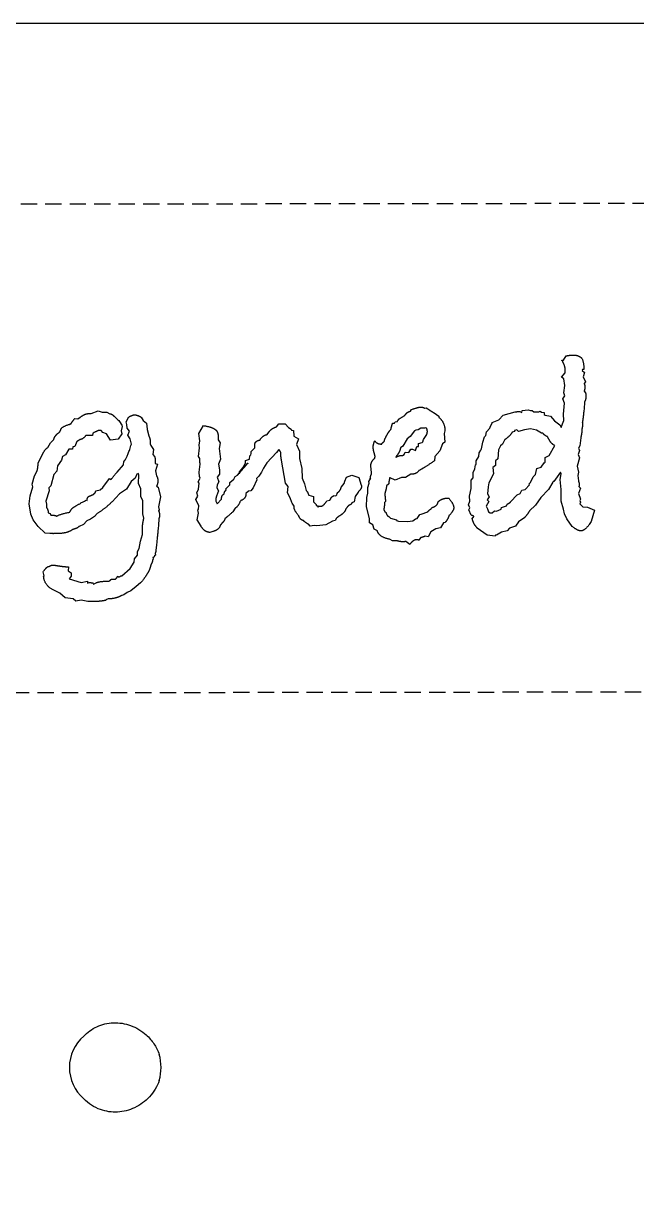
# Model space of a CAD drawing. Header units: millimetres. Extents: x 0 to 600, y 2 to 187.
# Drawn here: x 517.33 to 536.11, y 150.95 to 187 of the extents above; entities that cross this region are included whole.
import ezdxf

# ---------------------------------------------------------------- set-up
doc = ezdxf.new("R2010")
doc.units = ezdxf.units.MM
doc.linetypes.add('DASHED', pattern=[0.75, 0.5, -0.25])
doc.layers.get('0').update_dxf_attribs({"linetype": 'CONTINUOUS'})

msp = doc.modelspace()

# ---------------------------------------------------------------- linework, layer by layer
at = {"linetype": 'DASHED'}
for p, q in [((575.494, 181.53), (500.488, 181.438)), ((500.506, 166.47), (575.512, 166.562))]:
    msp.add_line(p, q, dxfattribs=at)
for p, q in [((533.823, 176.682), (533.872, 176.682)), ((533.872, 176.682), (533.962, 176.813)), ((533.816, 176.161), (533.93, 176.291)), ((533.93, 176.291), (533.929, 176.381)), ((534.459, 176.398), (534.451, 176.365)), ((534.451, 176.365), (534.524, 176.3)), ((534.5, 176.398), (534.459, 176.398)), ((534.524, 176.3), (534.475, 176.17)), ((533.889, 176.104), (533.816, 176.161)), ((533.914, 175.909), (533.889, 176.104)), ((534.475, 176.17), (534.549, 176.015)), ((534.549, 176.015), (534.508, 175.966)), ((533.857, 175.493), (533.922, 175.591)), ((533.89, 175.681), (533.914, 175.909)), ((533.922, 175.591), (533.89, 175.681)), ((534.508, 175.73), (534.549, 175.681)), ((529.623, 175.211), (529.664, 175.219)), ((529.664, 175.219), (529.721, 175.187)), ((533.906, 175.363), (533.857, 175.493)), ((533.874, 175.021), (533.906, 175.363)), ((518.899, 174.897), (518.996, 174.881)), ((518.996, 174.881), (519.07, 174.93)), ((519.346, 175.044), (519.403, 175.044)), ((519.403, 175.044), (519.615, 175.126)), ((519.615, 175.126), (519.737, 175.085)), ((519.737, 175.085), (519.884, 175.085)), ((519.884, 175.085), (519.973, 175.037)), ((520.104, 174.963), (520.218, 174.85)), ((520.218, 174.85), (520.251, 174.833)), ((520.251, 174.833), (520.267, 174.801)), ((520.471, 174.793), (520.552, 174.94)), ((520.935, 174.932), (520.992, 174.826)), ((529.192, 175.121), (529.224, 175.17)), ((529.916, 175.065), (530.055, 174.959)), ((530.055, 174.959), (530.055, 174.927)), ((531.692, 174.766), (531.896, 174.856)), ((531.896, 174.856), (532.026, 174.994)), ((532.026, 174.994), (532.4, 175.101)), ((532.539, 175.109), (532.596, 175.076)), ((532.596, 175.076), (532.612, 175.142)), ((532.612, 175.142), (532.799, 175.158)), ((532.799, 175.158), (532.864, 175.134)), ((532.864, 175.134), (532.921, 175.142)), ((532.921, 175.142), (532.97, 175.101)), ((532.97, 175.101), (533.125, 175.093)), ((533.125, 175.093), (533.157, 175.118)), ((533.157, 175.118), (533.198, 175.085)), ((533.198, 175.085), (533.28, 175.077)), ((533.28, 175.077), (533.28, 175.02)), ((533.28, 175.02), (533.312, 174.996)), ((533.312, 174.996), (533.475, 174.964)), ((533.475, 174.964), (533.598, 174.825)), ((533.842, 174.728), (533.891, 174.834)), ((533.891, 174.834), (533.874, 175.021)), ((518.744, 174.717), (518.785, 174.734)), ((518.785, 174.726), (518.744, 174.717)), ((519.705, 174.523), (519.624, 174.523)), ((519.762, 174.466), (519.705, 174.523)), ((520.267, 174.801), (520.34, 174.687)), ((520.349, 174.646), (520.324, 174.516)), ((520.324, 174.516), (520.341, 174.426)), ((520.34, 174.687), (520.349, 174.646)), ((520.495, 174.711), (520.471, 174.793)), ((520.511, 174.597), (520.495, 174.711)), ((520.577, 174.508), (520.511, 174.597)), ((520.528, 174.386), (520.577, 174.508)), ((520.992, 174.826), (521.098, 174.745)), ((521.098, 174.745), (521.114, 174.566)), ((522.702, 174.429), (522.849, 174.674)), ((524.795, 174.399), (524.844, 174.472)), ((524.844, 174.472), (524.86, 174.489)), ((525.08, 174.636), (525.153, 174.725)), ((525.153, 174.725), (525.348, 174.726)), ((525.348, 174.726), (525.446, 174.612)), ((525.446, 174.612), (525.536, 174.563)), ((525.536, 174.563), (525.544, 174.538)), ((525.544, 174.538), (525.601, 174.522)), ((525.601, 174.522), (525.618, 174.351)), ((528.557, 174.526), (528.59, 174.559)), ((528.638, 174.746), (528.703, 174.746)), ((528.703, 174.746), (528.72, 174.787)), ((528.72, 174.787), (528.785, 174.803)), ((529.315, 174.519), (529.176, 174.339)), ((529.355, 174.535), (529.315, 174.519)), ((529.428, 174.543), (529.355, 174.535)), ((529.51, 174.6), (529.428, 174.543)), ((529.64, 174.609), (529.624, 174.6)), ((529.681, 174.601), (529.64, 174.609)), ((530.243, 174.512), (530.219, 174.43)), ((531.497, 174.375), (531.513, 174.481)), ((531.513, 174.481), (531.619, 174.595)), ((532.376, 174.49), (532.303, 174.473)), ((532.442, 174.547), (532.376, 174.522)), ((532.376, 174.522), (532.376, 174.49)), ((532.499, 174.498), (532.442, 174.547)), ((532.686, 174.547), (532.499, 174.498)), ((532.865, 174.572), (532.686, 174.547)), ((533.052, 174.531), (532.865, 174.572)), ((533.199, 174.442), (533.052, 174.531)), ((533.598, 174.825), (533.761, 174.703)), ((533.761, 174.703), (533.801, 174.622)), ((533.801, 174.622), (533.81, 174.614)), ((533.81, 174.614), (533.842, 174.728)), ((534.437, 174.566), (534.437, 174.517)), ((518.077, 174.008), (518.159, 174.147)), ((518.159, 174.147), (518.256, 174.253)), ((518.965, 174.188), (518.9, 174.034)), ((519.445, 174.376), (519.241, 174.376)), ((519.453, 174.441), (519.445, 174.376)), ((519.877, 174.426), (519.762, 174.466)), ((519.999, 174.23), (519.877, 174.426)), ((520.235, 174.263), (519.999, 174.23)), ((520.341, 174.426), (520.235, 174.263)), ((520.593, 174.272), (520.528, 174.386)), ((520.634, 174.101), (520.593, 174.272)), ((521.212, 174.175), (521.212, 174.118)), ((521.212, 174.118), (521.229, 174.069)), ((522.735, 174.209), (522.702, 174.429)), ((522.711, 174.079), (522.735, 174.209)), ((523.297, 174.316), (523.297, 174.243)), ((523.297, 174.243), (523.354, 174.145)), ((523.354, 174.145), (523.33, 173.974)), ((525.618, 174.351), (525.756, 174.27)), ((525.756, 174.27), (525.699, 174.091)), ((529.087, 174.274), (528.957, 174.046)), ((529.176, 174.339), (529.087, 174.274)), ((529.437, 174.128), (529.543, 174.153)), ((529.437, 174.038), (529.437, 174.128)), ((529.543, 174.153), (529.567, 174.177)), ((529.567, 174.177), (529.584, 174.25)), ((529.584, 174.25), (529.689, 174.405)), ((530.17, 174.113), (530.089, 173.901)), ((530.243, 174.162), (530.17, 174.113)), ((530.219, 174.43), (530.243, 174.162)), ((531.367, 173.967), (531.4, 174.163)), ((531.4, 174.163), (531.456, 174.334)), ((531.456, 174.334), (531.497, 174.375)), ((532.075, 174.245), (532.01, 174.107)), ((533.248, 174.442), (533.199, 174.442)), ((534.404, 174.297), (534.38, 174.053)), ((517.777, 173.535), (517.955, 173.87)), ((518.615, 173.781), (518.526, 173.724)), ((518.721, 173.952), (518.615, 173.781)), ((518.835, 173.952), (518.721, 173.952)), ((518.843, 174.025), (518.835, 173.952)), ((518.9, 174.034), (518.843, 174.025)), ((521.229, 174.069), (521.318, 173.939)), ((521.318, 173.939), (521.294, 173.792)), ((521.294, 173.792), (521.343, 173.727)), ((522.695, 173.729), (522.719, 173.989)), ((522.719, 173.989), (522.711, 174.079)), ((523.33, 173.974), (523.363, 173.648)), ((524.267, 173.747), (524.299, 173.78)), ((524.299, 173.78), (524.307, 173.82)), ((524.307, 173.877), (524.421, 173.992)), ((524.307, 173.82), (524.307, 173.877)), ((525.081, 173.846), (524.788, 173.536)), ((525.154, 173.944), (525.081, 173.846)), ((525.195, 173.887), (525.154, 173.944)), ((525.211, 173.846), (525.195, 173.887)), ((525.699, 174.091), (525.789, 173.895)), ((525.789, 173.895), (525.789, 173.667)), ((528.281, 174.11), (528.305, 174.11)), ((528.77, 173.761), (528.737, 173.704)), ((528.957, 174.046), (528.884, 173.997)), ((528.941, 173.761), (528.998, 173.785)), ((528.998, 173.785), (529.022, 173.859)), ((529.022, 173.859), (529.136, 173.851)), ((529.136, 173.851), (529.201, 173.949)), ((529.201, 173.949), (529.25, 173.949)), ((529.25, 173.949), (529.34, 173.916)), ((529.34, 173.916), (529.38, 174.038)), ((529.38, 174.038), (529.437, 174.038)), ((530.089, 173.901), (529.934, 173.73)), ((531.278, 173.723), (531.294, 173.837)), ((531.294, 173.837), (531.343, 173.919)), ((531.343, 173.919), (531.367, 173.967)), ((531.889, 173.927), (531.864, 173.659)), ((531.945, 174.058), (531.889, 173.927)), ((532.01, 174.107), (531.945, 174.058)), ((533.314, 173.701), (533.436, 173.758)), ((533.436, 173.758), (533.607, 174.068)), ((533.607, 174.068), (533.574, 174.084)), ((534.364, 173.914), (534.324, 173.792)), ((534.324, 173.792), (534.364, 173.686)), ((534.38, 174.053), (534.34, 173.987)), ((534.34, 173.987), (534.364, 173.914)), ((518.371, 173.438), (518.355, 173.276)), ((518.493, 173.61), (518.371, 173.438)), ((518.526, 173.724), (518.493, 173.61)), ((520.196, 173.245), (520.391, 173.474)), ((520.391, 173.474), (520.407, 173.579)), ((521.36, 173.515), (521.433, 173.491)), ((521.433, 173.491), (521.376, 173.287)), ((522.736, 173.664), (522.695, 173.729)), ((522.712, 173.248), (522.744, 173.493)), ((523.363, 173.648), (523.306, 173.493)), ((523.306, 173.493), (523.331, 173.322)), ((523.885, 173.16), (524.202, 173.519)), ((524.055, 173.38), (524.128, 173.519)), ((524.128, 173.6), (524.25, 173.641)), ((524.128, 173.519), (524.128, 173.6)), ((524.25, 173.641), (524.267, 173.747)), ((524.788, 173.536), (524.682, 173.365)), ((525.359, 172.91), (525.236, 173.61)), ((525.789, 173.667), (525.855, 173.358)), ((527.997, 173.239), (527.972, 173.434)), ((529.934, 173.73), (529.926, 173.599)), ((531.164, 173.348), (531.181, 173.47)), ((531.181, 173.47), (531.197, 173.487)), ((531.197, 173.593), (531.278, 173.723)), ((531.197, 173.487), (531.197, 173.593)), ((531.791, 173.447), (531.71, 173.39)), ((531.71, 173.39), (531.727, 173.194)), ((531.864, 173.659), (531.791, 173.593)), ((531.791, 173.593), (531.791, 173.447)), ((533.062, 173.359), (533.192, 173.4)), ((533.192, 173.4), (533.282, 173.53)), ((533.282, 173.53), (533.314, 173.555)), ((533.314, 173.555), (533.314, 173.701)), ((534.364, 173.686), (534.3, 173.434)), ((534.3, 173.434), (534.341, 173.246)), ((517.598, 172.884), (517.671, 173.136)), ((517.671, 173.136), (517.744, 173.283)), ((518.258, 173.178), (518.168, 172.827)), ((518.355, 173.276), (518.258, 173.178)), ((519.756, 172.781), (519.96, 173.058)), ((519.96, 173.058), (520.017, 173.025)), ((520.75, 173.067), (520.627, 172.961)), ((520.798, 173.189), (520.75, 173.067)), ((520.855, 173.205), (520.798, 173.189)), ((520.863, 173.165), (520.855, 173.205)), ((520.856, 172.904), (520.863, 173.165)), ((521.376, 173.287), (521.409, 173.133)), ((522.68, 172.947), (522.745, 173.061)), ((522.72, 173.118), (522.712, 173.248)), ((522.745, 173.061), (522.72, 173.118)), ((523.331, 173.184), (523.266, 173.094)), ((523.266, 173.094), (523.315, 172.948)), ((523.331, 173.322), (523.331, 173.184)), ((523.649, 172.932), (523.779, 173.03)), ((523.779, 173.03), (523.811, 173.111)), ((523.811, 173.111), (523.885, 173.16)), ((523.933, 173.201), (523.95, 173.258)), ((523.933, 173.217), (523.933, 173.201)), ((523.95, 173.258), (524.055, 173.38)), ((524.536, 173.12), (524.471, 173.055)), ((524.471, 173.055), (524.479, 173.014)), ((524.626, 173.251), (524.536, 173.12)), ((524.682, 173.365), (524.626, 173.251)), ((525.855, 173.358), (525.872, 173.065)), ((525.872, 173.065), (525.945, 172.894)), ((527.175, 172.969), (527.232, 173.099)), ((527.232, 173.099), (527.386, 173.156)), ((527.386, 173.156), (527.606, 173.083)), ((527.606, 173.083), (527.68, 172.847)), ((527.916, 172.962), (527.973, 173.059)), ((527.973, 173.059), (527.956, 173.043)), ((527.997, 173.198), (527.997, 173.239)), ((528.567, 173.076), (528.551, 173.076)), ((528.714, 173.003), (528.567, 173.076)), ((528.909, 173.085), (528.714, 173.003)), ((529.039, 173.085), (528.909, 173.085)), ((529.194, 173.183), (529.039, 173.085)), ((529.218, 173.183), (529.194, 173.183)), ((531.051, 172.998), (531.108, 173.071)), ((531.108, 173.242), (531.164, 173.348)), ((531.108, 173.071), (531.108, 173.242)), ((531.727, 173.194), (531.588, 172.925)), ((532.867, 172.935), (532.948, 173.106)), ((532.948, 173.106), (533.021, 173.18)), ((533.021, 173.18), (533.062, 173.359)), ((533.787, 173.246), (533.584, 172.96)), ((533.779, 173.026), (533.803, 173.197)), ((533.803, 173.197), (533.787, 173.246)), ((534.341, 173.246), (534.316, 173.14)), ((534.316, 173.14), (534.333, 172.978)), ((517.534, 172.517), (517.615, 172.794)), ((517.615, 172.794), (517.598, 172.884)), ((518.112, 172.673), (518.014, 172.363)), ((518.168, 172.827), (518.103, 172.762)), ((518.103, 172.762), (518.112, 172.673)), ((519.545, 172.674), (519.675, 172.707)), ((519.675, 172.707), (519.756, 172.781)), ((520.481, 172.724), (520.27, 172.578)), ((520.627, 172.961), (520.481, 172.724)), ((520.921, 172.733), (520.856, 172.904)), ((520.921, 172.505), (520.921, 172.733)), ((521.409, 172.823), (521.458, 172.783)), ((521.458, 172.783), (521.532, 172.49)), ((522.639, 172.613), (522.696, 172.727)), ((522.712, 172.914), (522.68, 172.947)), ((522.696, 172.727), (522.712, 172.914)), ((523.307, 172.679), (523.242, 172.508)), ((523.266, 172.858), (523.258, 172.769)), ((523.258, 172.769), (523.307, 172.679)), ((523.315, 172.948), (523.266, 172.858)), ((523.519, 172.728), (523.624, 172.826)), ((523.543, 172.704), (523.519, 172.728)), ((523.624, 172.826), (523.649, 172.859)), ((523.649, 172.859), (523.649, 172.932)), ((524.3, 172.68), (524.219, 172.664)), ((524.366, 172.762), (524.3, 172.68)), ((524.479, 173.014), (524.366, 172.762)), ((525.44, 172.804), (525.359, 172.91)), ((525.424, 172.617), (525.44, 172.804)), ((525.945, 172.894), (525.994, 172.682)), ((527.069, 172.798), (527.159, 172.896)), ((527.159, 172.896), (527.175, 172.969)), ((527.883, 172.774), (527.924, 172.905)), ((527.884, 172.603), (527.883, 172.774)), ((527.924, 172.905), (527.916, 172.962)), ((528.445, 172.734), (528.397, 172.596)), ((528.453, 172.832), (528.445, 172.734)), ((528.518, 172.881), (528.453, 172.832)), ((530.995, 172.509), (531.051, 172.746)), ((531.051, 172.746), (531.051, 172.998)), ((531.564, 172.795), (531.548, 172.583)), ((531.588, 172.925), (531.564, 172.795)), ((532.55, 172.593), (532.599, 172.699)), ((532.599, 172.699), (532.704, 172.715)), ((532.704, 172.715), (532.834, 172.862)), ((532.81, 172.878), (532.867, 172.935)), ((532.834, 172.862), (532.81, 172.878)), ((533.413, 172.716), (533.185, 172.471)), ((533.551, 172.936), (533.413, 172.716)), ((533.559, 172.96), (533.551, 172.936)), ((533.584, 172.96), (533.559, 172.96)), ((533.804, 172.716), (533.779, 173.026)), ((533.804, 172.358), (533.804, 172.716)), ((534.398, 172.758), (534.333, 172.595)), ((534.349, 172.807), (534.398, 172.758)), ((517.501, 172.281), (517.534, 172.517)), ((518.014, 172.363), (518.039, 172.265)), ((519.252, 172.389), (519.276, 172.381)), ((520.27, 172.578), (520.042, 172.341)), ((520.987, 172.367), (520.921, 172.505)), ((520.987, 171.968), (520.987, 172.367)), ((521.532, 172.49), (521.467, 172.188)), ((522.607, 172.409), (522.672, 172.507)), ((522.697, 172.214), (522.607, 172.409)), ((522.672, 172.507), (522.639, 172.613)), ((523.242, 172.508), (523.218, 172.435)), ((523.218, 172.435), (523.218, 172.361)), ((523.218, 172.361), (523.259, 172.28)), ((523.259, 172.28), (523.397, 172.419)), ((523.991, 172.379), (523.975, 172.362)), ((524.219, 172.664), (524.146, 172.591)), ((525.498, 172.462), (525.424, 172.617)), ((525.547, 172.315), (525.498, 172.462)), ((525.563, 172.299), (525.547, 172.315)), ((526.068, 172.544), (526.214, 172.503)), ((526.214, 172.503), (526.215, 172.341)), ((526.215, 172.341), (526.296, 172.251)), ((526.622, 172.366), (526.719, 172.39)), ((526.719, 172.39), (526.744, 172.431)), ((526.841, 172.529), (526.898, 172.521)), ((526.898, 172.521), (526.931, 172.553)), ((526.931, 172.553), (526.939, 172.594)), ((526.939, 172.594), (526.963, 172.627)), ((527.387, 172.309), (527.371, 172.261)), ((527.461, 172.334), (527.387, 172.309)), ((527.493, 172.497), (527.461, 172.334)), ((527.582, 172.635), (527.493, 172.497)), ((527.835, 172.18), (527.851, 172.473)), ((527.851, 172.473), (527.884, 172.603)), ((528.421, 172.343), (528.389, 172.319)), ((530.327, 172.452), (530.359, 172.452)), ((530.97, 172.249), (531.011, 172.363)), ((531.011, 172.363), (530.995, 172.509)), ((531.589, 172.347), (531.508, 172.201)), ((531.597, 172.494), (531.54, 172.404)), ((531.54, 172.404), (531.589, 172.347)), ((531.548, 172.583), (531.597, 172.494)), ((532.151, 172.266), (532.249, 172.324)), ((532.249, 172.34), (532.452, 172.552)), ((532.249, 172.324), (532.249, 172.34)), ((532.452, 172.552), (532.55, 172.593)), ((533.185, 172.471), (533.014, 172.235)), ((533.878, 172.114), (533.804, 172.358)), ((534.333, 172.595), (534.399, 172.424)), ((534.399, 172.424), (534.374, 172.375)), ((534.374, 172.375), (534.399, 172.326)), ((534.399, 172.326), (534.374, 172.277)), ((517.559, 171.955), (517.501, 172.281)), ((517.624, 171.784), (517.559, 171.955)), ((518.039, 172.265), (518.031, 172.168)), ((518.088, 171.997), (518.145, 171.981)), ((518.145, 171.981), (518.169, 171.932)), ((519.586, 171.982), (519.505, 171.885)), ((521.02, 171.838), (520.987, 171.968)), ((521.467, 172.188), (521.484, 172.091)), ((521.484, 172.091), (521.467, 172.066)), ((522.648, 171.791), (522.689, 171.986)), ((522.673, 172.092), (522.689, 172.108)), ((522.689, 171.986), (522.673, 172.092)), ((522.689, 172.108), (522.697, 172.214)), ((523.813, 172.142), (523.739, 172.028)), ((525.62, 172.201), (525.563, 172.299)), ((525.62, 172.177), (525.62, 172.201)), ((526.296, 172.251), (526.296, 172.227)), ((526.296, 172.227), (526.329, 172.219)), ((526.329, 172.219), (526.361, 172.17)), ((526.361, 172.17), (526.394, 172.211)), ((527.933, 171.822), (527.835, 172.18)), ((529.391, 171.831), (529.472, 171.954)), ((529.472, 171.954), (529.513, 171.962)), ((529.513, 171.962), (529.717, 172.027)), ((529.822, 172.125), (529.847, 172.166)), ((531.011, 172.151), (530.97, 172.249)), ((530.971, 172.094), (531.011, 172.151)), ((531.044, 171.931), (530.971, 172.094)), ((531.508, 172.201), (531.549, 172.127)), ((531.549, 172.127), (531.581, 172.03)), ((531.581, 172.03), (531.63, 171.997)), ((531.63, 171.997), (531.687, 171.997)), ((531.687, 171.997), (531.761, 172.062)), ((531.761, 172.062), (531.826, 172.054)), ((531.826, 172.054), (531.964, 172.111)), ((531.964, 172.111), (531.98, 172.16)), ((531.98, 172.16), (532.135, 172.218)), ((532.135, 172.218), (532.151, 172.266)), ((533.014, 172.235), (532.835, 172.064)), ((533.91, 171.967), (533.878, 172.114)), ((533.984, 171.821), (533.91, 171.967)), ((534.374, 172.277), (534.399, 172.253)), ((534.399, 172.253), (534.472, 172.188)), ((534.472, 172.188), (534.611, 172.172)), ((534.611, 172.172), (534.822, 172.082)), ((534.822, 172.082), (534.725, 171.74)), ((517.779, 171.581), (517.624, 171.784)), ((519.163, 171.648), (519.033, 171.583)), ((519.269, 171.754), (519.163, 171.648)), ((519.383, 171.811), (519.269, 171.754)), ((519.505, 171.885), (519.383, 171.811)), ((521.476, 171.822), (521.476, 171.805)), ((522.771, 171.587), (522.648, 171.791)), ((526.118, 171.591), (526.069, 171.648)), ((526.24, 171.616), (526.118, 171.591)), ((526.313, 171.6), (526.24, 171.616)), ((526.59, 171.633), (526.313, 171.6)), ((526.802, 171.747), (526.59, 171.633)), ((526.875, 171.763), (526.802, 171.747)), ((526.916, 171.837), (526.875, 171.763)), ((527.934, 171.699), (527.933, 171.822)), ((528.031, 171.634), (527.934, 171.699)), ((528.08, 171.496), (528.031, 171.634)), ((528.52, 171.887), (528.577, 171.839)), ((528.577, 171.839), (528.756, 171.79)), ((528.756, 171.79), (528.756, 171.766)), ((528.756, 171.766), (528.821, 171.749)), ((528.821, 171.749), (529.098, 171.733)), ((529.098, 171.733), (529.261, 171.758)), ((529.261, 171.758), (529.342, 171.815)), ((529.342, 171.815), (529.391, 171.831)), ((530.197, 171.694), (530.108, 171.539)), ((530.246, 171.702), (530.197, 171.694)), ((532.404, 171.591), (532.225, 171.534)), ((532.502, 171.721), (532.404, 171.591)), ((532.665, 171.835), (532.502, 171.721)), ((534.147, 171.585), (533.984, 171.821)), ((534.725, 171.74), (534.66, 171.642)), ((517.991, 171.378), (517.779, 171.581)), ((518.138, 171.37), (517.991, 171.378)), ((518.439, 171.37), (518.349, 171.37)), ((520.915, 171.129), (520.98, 171.333)), ((523.129, 171.425), (523.04, 171.4)), ((528.178, 171.447), (528.08, 171.496)), ((528.178, 171.423), (528.178, 171.447)), ((529.49, 171.237), (529.441, 171.164)), ((529.726, 171.27), (529.636, 171.286)), ((529.807, 171.417), (529.726, 171.27)), ((529.962, 171.515), (529.807, 171.417)), ((530.108, 171.539), (529.962, 171.515)), ((531.533, 171.321), (531.232, 171.532)), ((531.786, 171.289), (531.533, 171.321)), ((531.802, 171.33), (531.786, 171.289)), ((531.827, 171.321), (531.802, 171.33)), ((531.973, 171.411), (531.827, 171.321)), ((532.152, 171.444), (531.973, 171.411)), ((532.225, 171.534), (532.152, 171.444)), ((520.826, 170.811), (520.874, 170.909)), ((520.874, 170.909), (520.915, 171.129)), ((521.404, 171.007), (521.387, 170.853)), ((528.635, 171.147), (528.569, 171.187)), ((528.773, 171.147), (528.635, 171.147)), ((529.164, 171.025), (529.05, 171.123)), ((520.72, 170.485), (520.728, 170.591)), ((520.728, 170.591), (520.818, 170.705)), ((520.818, 170.705), (520.826, 170.811)), ((521.298, 170.592), (521.282, 170.543)), ((521.323, 170.633), (521.29, 170.633)), ((521.29, 170.633), (521.298, 170.592)), ((521.347, 170.682), (521.323, 170.633)), ((521.371, 170.706), (521.347, 170.682)), ((521.371, 170.787), (521.363, 170.755)), ((521.363, 170.755), (521.371, 170.706)), ((521.387, 170.82), (521.371, 170.787)), ((521.387, 170.853), (521.387, 170.82)), ((517.96, 170.067), (517.935, 170.197)), ((518.709, 170.344), (518.693, 170.222)), ((518.693, 170.222), (518.791, 170.157)), ((518.791, 170.157), (518.791, 170.06)), ((520.338, 170.07), (520.598, 170.298)), ((520.598, 170.298), (520.72, 170.485)), ((521.241, 170.429), (521.201, 170.299)), ((517.944, 170.034), (517.96, 170.067)), ((518.791, 170.06), (518.726, 169.978)), ((518.726, 169.978), (519.1, 169.864)), ((519.1, 169.864), (519.288, 169.905)), ((519.288, 169.905), (519.288, 169.848)), ((519.288, 169.848), (519.345, 169.865)), ((519.345, 169.865), (519.361, 169.865)), ((519.467, 169.849), (519.475, 169.816)), ((519.475, 169.816), (519.556, 169.857)), ((520.322, 170.07), (520.338, 170.07)), ((520.916, 169.85), (520.778, 169.744)), ((518.441, 169.538), (518.319, 169.603)), ((518.604, 169.392), (518.441, 169.538)), ((520.404, 169.483), (520.339, 169.467)), ((520.501, 169.557), (520.404, 169.483)), ((520.623, 169.614), (520.501, 169.557)), ((520.778, 169.744), (520.623, 169.614)), ((518.849, 169.367), (518.604, 169.392)), ((518.93, 169.294), (518.849, 169.367)), ((519.101, 169.327), (518.93, 169.294)), ((519.296, 169.287), (519.101, 169.327)), ((519.614, 169.287), (519.296, 169.287)), ((519.923, 169.369), (519.85, 169.336)), ((519.85, 169.336), (519.85, 169.32)), ((519.972, 169.361), (519.923, 169.369))]:
    msp.add_line(p, q)
msp.add_lwpolyline([(0, 2), (600, 2), (600, 187), (5, 187), (0, 187)], close=True)
for radius, start, end in [(1.265, 130.7378, 229.2622), (1.543, -14.9676, 14.9676)]:
    msp.add_arc((520, 155), radius, start, end)
for points in [[(533.929, 176.381), (533.929, 176.519), (533.823, 176.682)], [(533.962, 176.813), (534.084, 176.837), (534.181, 176.837)], [(534.181, 176.837), (534.295, 176.837), (534.369, 176.789)], [(534.369, 176.789), (534.499, 176.748), (534.5, 176.398)], [(534.508, 175.966), (534.533, 175.909), (534.533, 175.852)], [(534.533, 175.852), (534.533, 175.795), (534.508, 175.73)], [(534.566, 175.576), (534.566, 175.486), (534.525, 175.413)], [(534.549, 175.681), (534.566, 175.649), (534.566, 175.576)], [(529.224, 175.17), (529.444, 175.244), (529.501, 175.244)], [(529.501, 175.244), (529.566, 175.244), (529.623, 175.211)], [(534.525, 175.413), (534.485, 174.9), (534.453, 174.777)], [(518.785, 174.734), (518.809, 174.775), (518.899, 174.897)], [(519.07, 174.93), (519.2, 175.044), (519.346, 175.044)], [(519.973, 175.037), (520.055, 175.029), (520.104, 174.963)], [(520.552, 174.94), (520.682, 175.005), (520.739, 175.005)], [(520.739, 175.005), (520.812, 175.005), (520.935, 174.932)], [(528.785, 174.803), (528.825, 174.868), (528.834, 174.876)], [(528.834, 174.876), (528.85, 174.893), (529.013, 174.982)], [(529.013, 174.982), (529.045, 175.04), (529.11, 175.088)], [(529.11, 175.088), (529.143, 175.105), (529.192, 175.121)], [(529.721, 175.187), (529.819, 175.114), (529.916, 175.065)], [(530.055, 174.927), (530.243, 174.78), (530.243, 174.512)], [(532.4, 175.101), (532.49, 175.101), (532.539, 175.109)], [(518.386, 174.44), (518.451, 174.473), (518.476, 174.562)], [(518.476, 174.562), (518.508, 174.652), (518.785, 174.726)], [(519.624, 174.523), (519.583, 174.507), (519.453, 174.441)], [(521.114, 174.566), (521.139, 174.492), (521.171, 174.346)], [(522.849, 174.674), (523.101, 174.633), (523.199, 174.56)], [(523.199, 174.56), (523.297, 174.495), (523.297, 174.316)], [(524.86, 174.489), (524.933, 174.595), (525.08, 174.636)], [(528.378, 174.184), (528.443, 174.387), (528.557, 174.526)], [(528.59, 174.559), (528.59, 174.591), (528.638, 174.746)], [(529.534, 174.6), (529.518, 174.6), (529.51, 174.6)], [(529.559, 174.592), (529.551, 174.592), (529.534, 174.6)], [(529.591, 174.6), (529.575, 174.592), (529.559, 174.592)], [(529.624, 174.6), (529.616, 174.6), (529.591, 174.6)], [(529.705, 174.503), (529.705, 174.527), (529.681, 174.601)], [(529.689, 174.405), (529.705, 174.446), (529.705, 174.503)], [(531.619, 174.595), (531.635, 174.636), (531.692, 174.766)], [(532.303, 174.473), (532.23, 174.343), (532.075, 174.245)], [(534.437, 174.517), (534.437, 174.419), (534.404, 174.297)], [(534.461, 174.704), (534.461, 174.639), (534.437, 174.566)], [(534.453, 174.777), (534.461, 174.753), (534.461, 174.704)], [(518.256, 174.253), (518.289, 174.359), (518.386, 174.44)], [(519.062, 174.246), (519.014, 174.213), (518.965, 174.188)], [(519.241, 174.376), (519.16, 174.254), (519.062, 174.246)], [(521.171, 174.346), (521.212, 174.273), (521.212, 174.175)], [(524.413, 174.065), (524.413, 174.211), (524.575, 174.228)], [(524.575, 174.228), (524.649, 174.375), (524.795, 174.399)], [(528.045, 174.004), (528.045, 174.102), (528.093, 174.208)], [(528.093, 174.208), (528.159, 174.11), (528.281, 174.11)], [(528.305, 174.11), (528.321, 174.143), (528.378, 174.184)], [(533.386, 174.336), (533.305, 174.361), (533.248, 174.442)], [(533.468, 174.19), (533.427, 174.263), (533.386, 174.336)], [(533.574, 174.084), (533.517, 174.117), (533.468, 174.19)], [(517.955, 173.87), (517.98, 173.935), (518.077, 174.008)], [(520.407, 173.579), (520.504, 173.669), (520.634, 174.101)], [(524.421, 174.032), (524.413, 174.057), (524.413, 174.065)], [(524.421, 173.992), (524.421, 174.008), (524.421, 174.032)], [(525.236, 173.61), (525.211, 173.748), (525.211, 173.846)], [(528.069, 173.858), (528.045, 173.963), (528.045, 174.004)], [(528.102, 173.727), (528.102, 173.76), (528.069, 173.858)], [(528.737, 173.704), (528.827, 173.761), (528.941, 173.761)], [(528.884, 173.997), (528.859, 173.859), (528.77, 173.761)], [(517.744, 173.283), (517.777, 173.389), (517.777, 173.535)], [(521.343, 173.727), (521.368, 173.67), (521.368, 173.605)], [(521.368, 173.605), (521.368, 173.548), (521.36, 173.515)], [(522.728, 173.599), (522.728, 173.615), (522.736, 173.631)], [(522.744, 173.493), (522.728, 173.574), (522.728, 173.599)], [(522.736, 173.631), (522.736, 173.656), (522.736, 173.664)], [(524.202, 173.519), (524.161, 173.47), (523.933, 173.217)], [(527.972, 173.434), (527.972, 173.572), (528.094, 173.678)], [(528.094, 173.678), (528.102, 173.695), (528.102, 173.727)], [(529.926, 173.599), (529.666, 173.412), (529.446, 173.297)], [(520.017, 173.025), (520.025, 173.05), (520.196, 173.245)], [(521.409, 173.133), (521.45, 173.051), (521.45, 172.986)], [(527.956, 173.043), (527.956, 173.116), (527.997, 173.198)], [(528.551, 173.076), (528.535, 173.011), (528.518, 172.881)], [(529.446, 173.297), (529.373, 173.183), (529.218, 173.183)], [(519.472, 172.569), (519.537, 172.609), (519.545, 172.674)], [(521.45, 172.986), (521.45, 172.921), (521.409, 172.823)], [(523.478, 172.582), (523.486, 172.663), (523.543, 172.704)], [(525.994, 172.682), (526.043, 172.634), (526.068, 172.544)], [(526.963, 172.627), (527.045, 172.684), (527.069, 172.798)], [(527.688, 172.807), (527.688, 172.741), (527.582, 172.635)], [(527.68, 172.847), (527.68, 172.839), (527.688, 172.831)], [(527.688, 172.831), (527.688, 172.815), (527.688, 172.807)], [(534.333, 172.978), (534.357, 172.921), (534.357, 172.872)], [(534.357, 172.872), (534.357, 172.831), (534.349, 172.807)], [(518.886, 172.185), (518.975, 172.242), (519.252, 172.389)], [(519.276, 172.381), (519.276, 172.446), (519.325, 172.503)], [(519.325, 172.503), (519.447, 172.552), (519.472, 172.569)], [(520.042, 172.341), (519.847, 172.137), (519.586, 171.982)], [(523.397, 172.419), (523.397, 172.541), (523.478, 172.582)], [(523.975, 172.362), (523.902, 172.183), (523.813, 172.142)], [(524.146, 172.591), (524.146, 172.428), (523.991, 172.379)], [(526.435, 172.202), (526.524, 172.203), (526.622, 172.366)], [(526.744, 172.431), (526.768, 172.496), (526.841, 172.529)], [(528.389, 172.319), (528.389, 172.213), (528.381, 172.164)], [(528.397, 172.596), (528.421, 172.4), (528.421, 172.343)], [(529.847, 172.166), (530.01, 172.199), (530.034, 172.337)], [(530.034, 172.337), (530.148, 172.451), (530.327, 172.452)], [(530.359, 172.452), (530.514, 172.273), (530.514, 172.159)], [(518.031, 172.168), (518.088, 172.086), (518.088, 171.997)], [(518.349, 171.899), (518.422, 171.956), (518.748, 172.022)], [(518.748, 172.022), (518.796, 172.136), (518.886, 172.185)], [(521.467, 172.066), (521.5, 171.993), (521.5, 171.92)], [(523.739, 172.028), (523.56, 171.865), (523.503, 171.824)], [(525.759, 171.917), (525.62, 172.079), (525.62, 172.177)], [(526.394, 172.211), (526.378, 172.211), (526.435, 172.202)], [(527.184, 172.057), (527.095, 171.943), (526.989, 171.894)], [(527.371, 172.261), (527.241, 172.22), (527.184, 172.057)], [(528.381, 172.164), (528.381, 172.156), (528.373, 172.14)], [(528.373, 172.14), (528.373, 172.123), (528.373, 172.115)], [(528.373, 172.115), (528.373, 172.05), (528.438, 172.009)], [(528.438, 172.009), (528.463, 171.912), (528.52, 171.887)], [(529.717, 172.027), (529.749, 172.084), (529.822, 172.125)], [(530.514, 172.159), (530.515, 172.061), (530.368, 171.914)], [(532.835, 172.064), (532.762, 171.933), (532.665, 171.835)], [(518.169, 171.932), (518.308, 171.932), (518.349, 171.899)], [(520.971, 171.479), (520.971, 171.658), (521.02, 171.838)], [(521.476, 171.805), (521.476, 171.708), (521.404, 171.007)], [(521.5, 171.92), (521.5, 171.871), (521.476, 171.822)], [(523.357, 171.62), (523.333, 171.482), (523.129, 171.425)], [(523.414, 171.686), (523.398, 171.661), (523.357, 171.62)], [(523.503, 171.824), (523.479, 171.743), (523.414, 171.686)], [(525.906, 171.762), (525.808, 171.786), (525.759, 171.917)], [(526.069, 171.648), (525.955, 171.705), (525.906, 171.762)], [(526.989, 171.894), (526.948, 171.853), (526.916, 171.837)], [(530.368, 171.914), (530.328, 171.784), (530.246, 171.702)], [(531.134, 171.891), (531.126, 171.899), (531.044, 171.931)], [(531.077, 171.834), (531.093, 171.842), (531.109, 171.858)], [(531.232, 171.532), (531.11, 171.671), (531.077, 171.834)], [(531.109, 171.858), (531.126, 171.882), (531.134, 171.891)], [(534.66, 171.642), (534.53, 171.447), (534.408, 171.447)], [(518.235, 171.362), (518.17, 171.362), (518.138, 171.37)], [(518.349, 171.37), (518.309, 171.362), (518.235, 171.362)], [(518.846, 171.493), (518.667, 171.37), (518.439, 171.37)], [(519.033, 171.583), (518.968, 171.517), (518.846, 171.493)], [(520.98, 171.333), (520.971, 171.381), (520.971, 171.479)], [(523.04, 171.4), (522.877, 171.408), (522.771, 171.587)], [(528.569, 171.187), (528.26, 171.236), (528.178, 171.423)], [(529.636, 171.286), (529.547, 171.245), (529.49, 171.237)], [(534.408, 171.447), (534.31, 171.447), (534.147, 171.585)], [(528.952, 171.114), (528.846, 171.114), (528.773, 171.147)], [(529.05, 171.123), (529.017, 171.114), (528.952, 171.114)], [(529.367, 171.172), (529.262, 171.172), (529.164, 171.025)], [(529.441, 171.164), (529.416, 171.172), (529.367, 171.172)], [(521.282, 170.543), (521.282, 170.486), (521.241, 170.429)], [(517.935, 170.197), (518.033, 170.352), (518.114, 170.36)], [(518.114, 170.36), (518.179, 170.401), (518.245, 170.401)], [(518.245, 170.401), (518.245, 170.401), (518.391, 170.377)], [(518.391, 170.377), (518.546, 170.352), (518.709, 170.344)], [(521.201, 170.299), (521.176, 170.209), (521.12, 170.136)], [(518.319, 169.603), (517.993, 169.725), (517.944, 170.034)], [(519.361, 169.865), (519.369, 169.865), (519.467, 169.849)], [(519.556, 169.857), (519.654, 169.906), (519.947, 169.906)], [(519.947, 169.906), (519.996, 169.939), (520.029, 169.971)], [(520.029, 169.971), (520.037, 169.971), (520.069, 169.963)], [(520.069, 169.963), (520.102, 169.963), (520.118, 169.963)], [(520.118, 169.963), (520.167, 169.963), (520.216, 170.061)], [(520.216, 170.061), (520.224, 170.037), (520.248, 170.037)], [(520.248, 170.037), (520.265, 170.037), (520.289, 170.053)], [(520.289, 170.053), (520.313, 170.07), (520.322, 170.07)], [(521.12, 170.136), (521.063, 170.03), (520.916, 169.85)], [(520.339, 169.467), (520.176, 169.377), (519.972, 169.361)], [(519.85, 169.32), (519.712, 169.287), (519.614, 169.287)]]:
    msp.add_open_spline(points, degree=2)
for points, knots in [([(519.175, 155.958), (519.289, 156.08), (519.426, 156.178), (519.736, 156.321), (519.907, 156.361), (520.262, 156.376), (520.442, 156.347), (520.789, 156.221), (520.951, 156.123), (521.179, 155.916), (521.258, 155.824), (521.393, 155.623), (521.449, 155.514), (521.491, 155.399)], [0, 0, 0, 0, 0.050111, 0.050111, 0.1022615, 0.1022615, 0.1564505, 0.1564505, 0.2126771, 0.2126771, 0.2485205, 0.2485205, 0.2851428, 0.2851428, 0.2851428, 0.2851428]), ([(521.491, 154.601), (521.423, 154.417), (521.321, 154.247), (521.06, 153.961), (520.906, 153.847), (520.57, 153.688), (520.391, 153.642), (520.033, 153.623), (519.857, 153.648), (519.592, 153.741), (519.497, 153.788), (519.324, 153.901), (519.245, 153.967), (519.175, 154.042)], [0, 0, 0, 0, 0.0590387, 0.0590387, 0.1160334, 0.1160334, 0.1709834, 0.1709834, 0.2238878, 0.2238878, 0.2555052, 0.2555052, 0.2863474, 0.2863474, 0.2863474, 0.2863474])]:
    msp.add_open_spline(points, degree=3, knots=knots)

doc.saveas('drawing.dxf')
